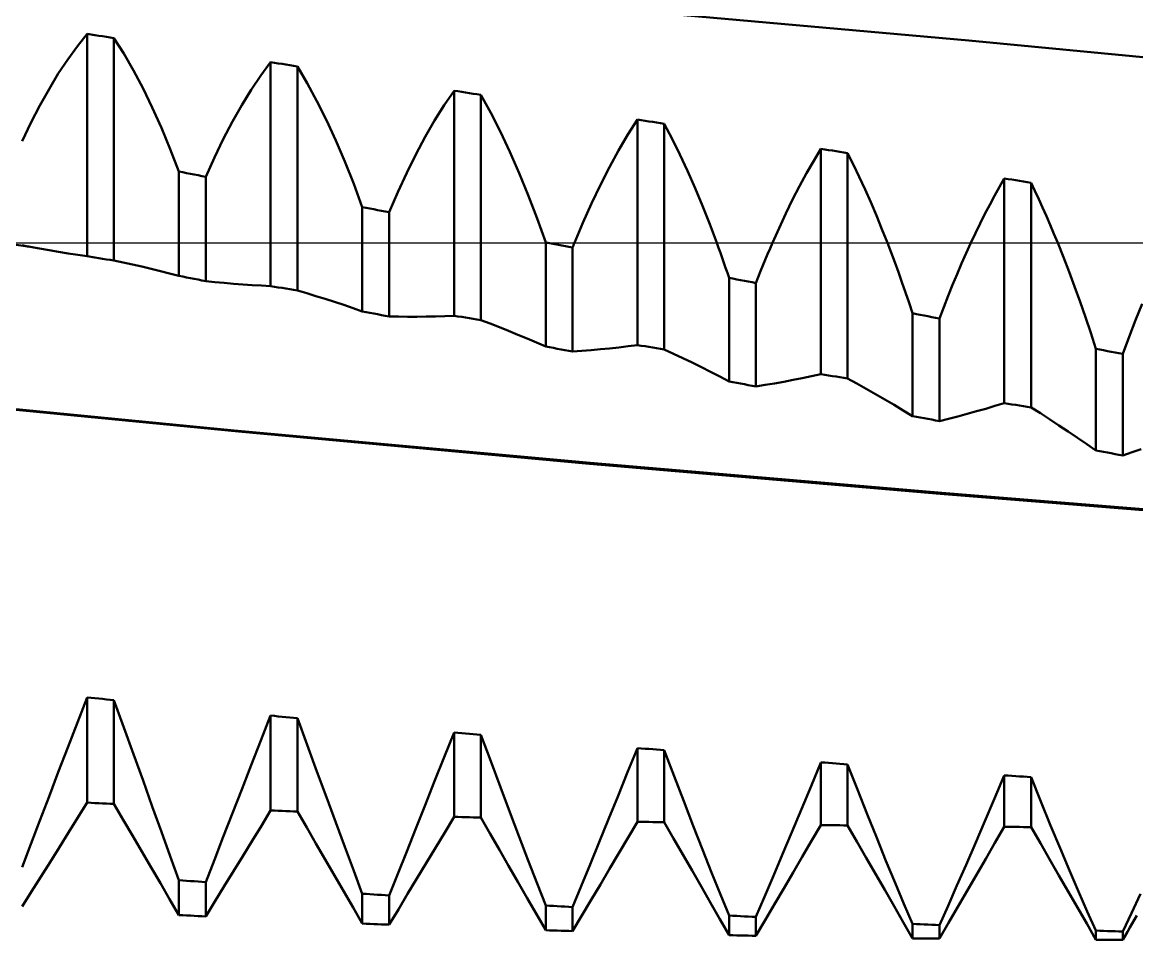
# Model space of a CAD drawing. Header units: millimetres. Extents: x -64 to 56, y -38 to 52.
# Drawn here: x 15.06 to 22.65, y -4.75 to 1.5 of the extents above; entities that cross this region are included whole.
import ezdxf

# ---------------------------------------------------------------- set-up
doc = ezdxf.new("R2010")
doc.units = ezdxf.units.MM
doc.header["$LTSCALE"] = 5.3
doc.linetypes.add('LONGDASH_DASH', pattern=[0.85, 0.4, -0.2, 0.05, -0.2])
for name, color, linetype in [('1', 4, 'CONTINUOUS'), ('4', 2, 'LONGDASH_DASH'), ('NOCUT', 7, 'CONTINUOUS'), ('SK4', 2, 'LONGDASH_DASH')]:
    doc.layers.add(name, color=color, linetype=linetype)

msp = doc.modelspace()

# ---------------------------------------------------------------- linework, layer by layer
at = {"layer": '1', "color": 4, "linetype": 'CONTINUOUS', "lineweight": 50}
for p, q in [((21.5074, 1.3803), (18.772, 1.6237)), ((15.4333, 1.3413), (15.5, 1.424)), ((15.5521, 1.416), (15.5, 1.424)), ((15.5, -0.0909), (15.5, 1.424)), ((15.5782, 1.412), (15.5521, 1.416)), ((15.6043, 1.408), (15.5782, 1.412)), ((15.6304, 1.404), (15.6043, 1.408)), ((15.6564, 1.4), (15.6304, 1.404)), ((15.6825, 1.396), (15.6564, 1.4)), ((15.7497, 1.29), (15.6825, 1.396)), ((15.6825, -0.1208), (15.6825, 1.396)), ((24.2428, 1.115), (21.5074, 1.3803)), ((15.3676, 1.2511), (15.4333, 1.3413)), ((15.303, 1.1536), (15.3676, 1.2511)), ((15.8158, 1.1753), (15.7497, 1.29)), ((16.6832, 1.1411), (16.75, 1.2316)), ((16.7761, 1.2276), (16.75, 1.2316)), ((16.75, -0.2947), (16.75, 1.2316)), ((16.8021, 1.2236), (16.7761, 1.2276)), ((16.8282, 1.2195), (16.8021, 1.2236)), ((16.8543, 1.2155), (16.8282, 1.2195)), ((16.8804, 1.2114), (16.8543, 1.2155)), ((15.2396, 1.0487), (15.303, 1.1536)), ((15.8805, 1.0525), (15.8158, 1.1753)), ((16.6176, 1.0433), (16.6832, 1.1411)), ((16.9064, 1.2074), (16.8804, 1.2114)), ((16.9325, 1.2034), (16.9064, 1.2074)), ((16.9997, 1.0893), (16.9325, 1.2034)), ((16.9325, -0.3243), (16.9325, 1.2034)), ((17.0658, 0.9669), (16.9997, 1.0893)), ((15.1775, 0.9369), (15.2396, 1.0487)), ((15.9437, 0.9219), (15.8805, 1.0525)), ((16.553, 0.9384), (16.6176, 1.0433)), ((17.9332, 0.9391), (18, 1.0372)), ((18.0261, 1.0331), (18, 1.0372)), ((18, -0.4966), (18, 1.0372)), ((18.0521, 1.029), (18.0261, 1.0331)), ((18.0782, 1.0249), (18.0521, 1.029)), ((18.1043, 1.0209), (18.0782, 1.0249)), ((18.1304, 1.0168), (18.1043, 1.0209)), ((18.1564, 1.0127), (18.1304, 1.0168)), ((18.1825, 1.0086), (18.1564, 1.0127)), ((18.2497, 0.8868), (18.1825, 1.0086)), ((18.1825, -0.5259), (18.1825, 1.0086)), ((15.1168, 0.8182), (15.1775, 0.9369)), ((16.0056, 0.7838), (15.9437, 0.9219)), ((16.4896, 0.8263), (16.553, 0.9384)), ((17.1305, 0.8367), (17.0658, 0.9669)), ((17.8676, 0.8341), (17.9332, 0.9391)), ((17.1938, 0.699), (17.1305, 0.8367)), ((18.3158, 0.757), (18.2497, 0.8868)), ((19.1854, 0.7387), (19.25, 0.8405)), ((19.2761, 0.8364), (19.25, 0.8405)), ((19.25, -0.6967), (19.25, 0.8405)), ((19.3021, 0.8323), (19.2761, 0.8364)), ((15.0575, 0.6929), (15.1168, 0.8182)), ((16.066, 0.6384), (16.0056, 0.7838)), ((16.4275, 0.7076), (16.4896, 0.8263)), ((17.803, 0.7221), (17.8676, 0.8341)), ((19.3282, 0.8281), (19.3021, 0.8323)), ((19.3543, 0.824), (19.3282, 0.8281)), ((19.3804, 0.8199), (19.3543, 0.824)), ((19.4064, 0.8157), (19.3804, 0.8199)), ((19.4325, 0.8116), (19.4064, 0.8157)), ((19.4862, 0.7093), (19.4325, 0.8116)), ((19.4325, -0.7258), (19.4325, 0.8116)), ((16.3668, 0.5823), (16.4275, 0.7076)), ((17.2556, 0.5542), (17.1938, 0.699)), ((17.7396, 0.6032), (17.803, 0.7221)), ((18.3805, 0.6198), (18.3158, 0.757)), ((19.1217, 0.6306), (19.1854, 0.7387)), ((19.5391, 0.602), (19.4862, 0.7093)), ((16.125, 0.486), (16.066, 0.6384)), ((18.4438, 0.4754), (18.3805, 0.6198)), ((19.0591, 0.5162), (19.1217, 0.6306)), ((20.4511, 0.56), (20.5, 0.6414)), ((20.5261, 0.6372), (20.5, 0.6414)), ((20.5, -0.8953), (20.5, 0.6414)), ((20.5521, 0.633), (20.5261, 0.6372)), ((20.5782, 0.6289), (20.5521, 0.633)), ((20.6043, 0.6247), (20.5782, 0.6289)), ((20.6304, 0.6205), (20.6043, 0.6247)), ((20.6564, 0.6163), (20.6304, 0.6205)), ((20.6825, 0.6121), (20.6564, 0.6163)), ((20.7226, 0.5321), (20.6825, 0.6121)), ((20.6825, -0.9242), (20.6825, 0.6121)), ((16.3075, 0.4507), (16.3668, 0.5823)), ((17.316, 0.4025), (17.2556, 0.5542)), ((17.6775, 0.4779), (17.7396, 0.6032)), ((19.5912, 0.49), (19.5391, 0.602)), ((20.4027, 0.4751), (20.4511, 0.56)), ((20.7622, 0.4494), (20.7226, 0.5321)), ((16.1511, 0.481), (16.125, 0.486)), ((16.125, -0.225), (16.125, 0.486)), ((16.1771, 0.4759), (16.1511, 0.481)), ((16.2032, 0.4709), (16.1771, 0.4759)), ((16.2293, 0.4658), (16.2032, 0.4709)), ((16.2554, 0.4608), (16.2293, 0.4658)), ((16.2814, 0.4557), (16.2554, 0.4608)), ((16.3075, 0.4507), (16.2814, 0.4557)), ((17.6168, 0.3465), (17.6775, 0.4779)), ((18.5056, 0.3242), (18.4438, 0.4754)), ((18.9976, 0.3956), (19.0591, 0.5162)), ((19.6425, 0.3737), (19.5912, 0.49)), ((20.3549, 0.3867), (20.4027, 0.4751)), ((16.3075, -0.2604), (16.3075, 0.4507)), ((17.375, 0.2442), (17.316, 0.4025)), ((18.9373, 0.2692), (18.9976, 0.3956)), ((20.3077, 0.2949), (20.3549, 0.3867)), ((20.8014, 0.3641), (20.7622, 0.4494)), ((21.6837, 0.3216), (21.7167, 0.3814)), ((21.7167, 0.3814), (21.75, 0.4396)), ((21.7761, 0.4354), (21.75, 0.4396)), ((21.75, -1.0926), (21.75, 0.4396)), ((21.8021, 0.4311), (21.7761, 0.4354)), ((21.8282, 0.4269), (21.8021, 0.4311)), ((21.8543, 0.4226), (21.8282, 0.4269)), ((21.8804, 0.4184), (21.8543, 0.4226)), ((21.9064, 0.4142), (21.8804, 0.4184)), ((21.9325, 0.4099), (21.9064, 0.4142)), ((21.959, 0.3546), (21.9325, 0.4099)), ((21.9325, -1.1212), (21.9325, 0.4099)), ((17.5575, 0.209), (17.6168, 0.3465)), ((18.566, 0.1666), (18.5056, 0.3242)), ((19.6928, 0.2532), (19.6425, 0.3737)), ((20.8402, 0.2765), (20.8014, 0.3641)), ((21.6509, 0.2603), (21.6837, 0.3216)), ((21.9854, 0.2981), (21.959, 0.3546)), ((17.4011, 0.2392), (17.375, 0.2442)), ((17.375, -0.4669), (17.375, 0.2442)), ((17.4271, 0.2342), (17.4011, 0.2392)), ((17.4532, 0.2291), (17.4271, 0.2342)), ((17.4793, 0.2241), (17.4532, 0.2291)), ((18.8783, 0.1373), (18.9373, 0.2692)), ((19.7422, 0.1285), (19.6928, 0.2532)), ((20.2611, 0.1998), (20.3077, 0.2949)), ((20.8784, 0.1865), (20.8402, 0.2765)), ((21.6184, 0.1975), (21.6509, 0.2603)), ((22.0116, 0.2405), (21.9854, 0.2981)), ((22.0376, 0.1818), (22.0116, 0.2405)), ((17.5054, 0.219), (17.4793, 0.2241)), ((17.5314, 0.214), (17.5054, 0.219)), ((17.5575, 0.209), (17.5314, 0.214)), ((17.5575, -0.502), (17.5575, 0.209)), ((18.625, 0.0028), (18.566, 0.1666)), ((20.2152, 0.1014), (20.2611, 0.1998)), ((20.9162, 0.0943), (20.8784, 0.1865)), ((21.5862, 0.1331), (21.6184, 0.1975)), ((22.0634, 0.1222), (22.0376, 0.1818)), ((18.8206, 0), (18.8783, 0.1373)), ((19.7907, 0), (19.7422, 0.1285)), ((20.1701, 0), (20.2152, 0.1014)), ((20.9534, 0), (20.9162, 0.0943)), ((21.5542, 0.0673), (21.5862, 0.1331)), ((22.0889, 0.0616), (22.0634, 0.1222)), ((15.111, -0.027), (14.5508, 0.0519)), ((18.6271, 0.0024), (18.625, 0.0028)), ((18.625, -0.7066), (18.625, 0.0028)), ((18.6291, 0.002), (18.6271, 0.0024)), ((18.6312, 0.0016), (18.6291, 0.002)), ((18.6332, 0.0012), (18.6312, 0.0016)), ((18.6353, 0.0008), (18.6332, 0.0012)), ((18.6373, 0.0004), (18.6353, 0.0008)), ((18.6394, 0), (18.6373, 0.0004)), ((18.6634, -0.0046), (18.6394, 0)), ((18.8188, -0.0046), (18.8206, 0)), ((19.8029, -0.0334), (19.7907, 0)), ((20.1537, -0.038), (20.1701, 0)), ((20.9787, -0.0658), (20.9534, 0)), ((21.4908, -0.0696), (21.5225, 0)), ((21.5225, 0), (21.5542, 0.0673)), ((22.1143, 0), (22.0889, 0.0616)), ((22.1531, -0.0971), (22.1143, 0)), ((15.0664, -0.0183), (15.0575, -0.0165)), ((15.0753, -0.0201), (15.0664, -0.0183)), ((15.0842, -0.0218), (15.0753, -0.0201)), ((15.0932, -0.0236), (15.0842, -0.0218)), ((15.1021, -0.0253), (15.0932, -0.0236)), ((15.111, -0.027), (15.1021, -0.0253)), ((15.1758, -0.0392), (15.111, -0.027)), ((15.2406, -0.0507), (15.1758, -0.0392)), ((15.3054, -0.0617), (15.2406, -0.0507)), ((15.3703, -0.072), (15.3054, -0.0617)), ((15.4351, -0.0817), (15.3703, -0.072)), ((18.6874, -0.0093), (18.6634, -0.0046)), ((18.7114, -0.0139), (18.6874, -0.0093)), ((18.7355, -0.0186), (18.7114, -0.0139)), ((18.7595, -0.0232), (18.7355, -0.0186)), ((18.7835, -0.0278), (18.7595, -0.0232)), ((18.8075, -0.0325), (18.7835, -0.0278)), ((18.8075, -0.0325), (18.8094, -0.0278)), ((18.8075, -0.7414), (18.8075, -0.0325)), ((18.8094, -0.0278), (18.8112, -0.0232)), ((18.8112, -0.0232), (18.8131, -0.0185)), ((18.8131, -0.0185), (18.815, -0.0139)), ((18.815, -0.0139), (18.8169, -0.0092)), ((18.8169, -0.0092), (18.8188, -0.0046)), ((19.8151, -0.067), (19.8029, -0.0334)), ((19.8272, -0.1008), (19.8151, -0.067)), ((20.1374, -0.0763), (20.1537, -0.038)), ((21.0036, -0.1326), (20.9787, -0.0658)), ((21.4593, -0.1407), (21.4908, -0.0696)), ((15.5, -0.0909), (15.4351, -0.0817)), ((15.5521, -0.0994), (15.5, -0.0909)), ((15.5782, -0.1037), (15.5521, -0.0994)), ((15.6043, -0.108), (15.5782, -0.1037)), ((15.6304, -0.1122), (15.6043, -0.108)), ((15.6564, -0.1165), (15.6304, -0.1122)), ((15.6825, -0.1208), (15.6564, -0.1165)), ((15.7457, -0.134), (15.6825, -0.1208)), ((15.809, -0.1477), (15.7457, -0.134)), ((15.8722, -0.1621), (15.809, -0.1477)), ((19.8392, -0.1349), (19.8272, -0.1008)), ((19.8512, -0.1693), (19.8392, -0.1349)), ((20.1051, -0.1542), (20.1212, -0.1151)), ((20.1212, -0.1151), (20.1374, -0.0763)), ((21.0284, -0.2003), (21.0036, -0.1326)), ((21.4282, -0.213), (21.4593, -0.1407)), ((22.1914, -0.1964), (22.1531, -0.0971)), ((15.9354, -0.177), (15.8722, -0.1621)), ((15.9986, -0.1924), (15.9354, -0.177)), ((16.0618, -0.2084), (15.9986, -0.1924)), ((16.125, -0.225), (16.0618, -0.2084)), ((16.1511, -0.23), (16.125, -0.225)), ((19.8631, -0.2038), (19.8512, -0.1693)), ((19.875, -0.2386), (19.8631, -0.2038)), ((20.0733, -0.2336), (20.0891, -0.1937)), ((20.0891, -0.1937), (20.1051, -0.1542)), ((21.0529, -0.2689), (21.0284, -0.2003)), ((21.3975, -0.2867), (21.4282, -0.213)), ((22.2292, -0.2977), (22.1914, -0.1964)), ((16.1771, -0.2351), (16.1511, -0.23)), ((16.2032, -0.2402), (16.1771, -0.2351)), ((16.2293, -0.2452), (16.2032, -0.2402)), ((16.2554, -0.2503), (16.2293, -0.2452)), ((16.2814, -0.2554), (16.2554, -0.2503)), ((16.3075, -0.2604), (16.2814, -0.2554)), ((16.3707, -0.267), (16.3075, -0.2604)), ((16.4339, -0.2731), (16.3707, -0.267)), ((16.4971, -0.2785), (16.4339, -0.2731)), ((16.5603, -0.2834), (16.4971, -0.2785)), ((16.6235, -0.2878), (16.5603, -0.2834)), ((16.6867, -0.2915), (16.6235, -0.2878)), ((16.75, -0.2947), (16.6867, -0.2915)), ((16.7761, -0.2989), (16.75, -0.2947)), ((16.8021, -0.3032), (16.7761, -0.2989)), ((16.8282, -0.3074), (16.8021, -0.3032)), ((19.9011, -0.2436), (19.875, -0.2386)), ((19.875, -0.9443), (19.875, -0.2386)), ((19.9271, -0.2487), (19.9011, -0.2436)), ((19.9532, -0.2537), (19.9271, -0.2487)), ((19.9793, -0.2587), (19.9532, -0.2537)), ((20.0054, -0.2638), (19.9793, -0.2587)), ((20.0314, -0.2688), (20.0054, -0.2638)), ((20.0575, -0.2738), (20.0314, -0.2688)), ((20.0575, -0.2738), (20.0733, -0.2336)), ((20.0575, -0.9789), (20.0575, -0.2738)), ((21.0772, -0.3385), (21.0529, -0.2689)), ((21.3671, -0.3617), (21.3975, -0.2867)), ((22.2664, -0.4009), (22.2292, -0.2977)), ((16.8543, -0.3116), (16.8282, -0.3074)), ((16.8804, -0.3158), (16.8543, -0.3116)), ((16.9064, -0.3201), (16.8804, -0.3158)), ((16.9325, -0.3243), (16.9064, -0.3201)), ((16.9958, -0.343), (16.9325, -0.3243)), ((17.059, -0.3623), (16.9958, -0.343)), ((17.1222, -0.3821), (17.059, -0.3623)), ((21.1012, -0.4088), (21.0772, -0.3385)), ((21.3371, -0.4379), (21.3671, -0.3617)), ((17.1854, -0.4024), (17.1222, -0.3821)), ((17.2486, -0.4234), (17.1854, -0.4024)), ((17.3118, -0.4448), (17.2486, -0.4234)), ((17.375, -0.4669), (17.3118, -0.4448)), ((21.125, -0.4801), (21.1012, -0.4088)), ((21.3075, -0.5154), (21.3371, -0.4379)), ((22.3032, -0.5061), (22.2664, -0.4009)), ((22.6453, -0.5275), (22.6904, -0.4164)), ((17.4011, -0.4719), (17.375, -0.4669)), ((17.4271, -0.4769), (17.4011, -0.4719)), ((17.4532, -0.4819), (17.4271, -0.4769)), ((17.4793, -0.4869), (17.4532, -0.4819)), ((17.5054, -0.492), (17.4793, -0.4869)), ((17.5314, -0.497), (17.5054, -0.492)), ((17.5575, -0.502), (17.5314, -0.497)), ((17.6207, -0.5029), (17.5575, -0.502)), ((17.6839, -0.5033), (17.6207, -0.5029)), ((17.6839, -0.5033), (17.7471, -0.5031)), ((17.7471, -0.5031), (17.8103, -0.5023)), ((17.8103, -0.5023), (17.8735, -0.501)), ((17.8735, -0.501), (17.9367, -0.4991)), ((17.9367, -0.4991), (18, -0.4966)), ((18.0261, -0.5008), (18, -0.4966)), ((18.0521, -0.505), (18.0261, -0.5008)), ((18.0782, -0.5092), (18.0521, -0.505)), ((18.1043, -0.5133), (18.0782, -0.5092)), ((18.1304, -0.5175), (18.1043, -0.5133)), ((18.1564, -0.5217), (18.1304, -0.5175)), ((18.1825, -0.5259), (18.1564, -0.5217)), ((18.2458, -0.5501), (18.1825, -0.5259)), ((21.1511, -0.4851), (21.125, -0.4801)), ((21.125, -1.1804), (21.125, -0.4801)), ((21.1771, -0.4902), (21.1511, -0.4851)), ((21.2032, -0.4952), (21.1771, -0.4902)), ((21.2293, -0.5002), (21.2032, -0.4952)), ((21.2554, -0.5053), (21.2293, -0.5002)), ((21.2814, -0.5103), (21.2554, -0.5053)), ((21.3075, -0.5154), (21.2814, -0.5103)), ((21.3075, -1.2147), (21.3075, -0.5154)), ((22.3394, -0.6131), (22.3032, -0.5061)), ((22.601, -0.6411), (22.6453, -0.5275)), ((18.309, -0.5748), (18.2458, -0.5501)), ((18.3722, -0.6), (18.309, -0.5748)), ((18.4354, -0.6259), (18.3722, -0.6)), ((18.4986, -0.6522), (18.4354, -0.6259)), ((18.5618, -0.6791), (18.4986, -0.6522)), ((18.625, -0.7066), (18.5618, -0.6791)), ((22.375, -0.7219), (22.3394, -0.6131)), ((22.5575, -0.7572), (22.601, -0.6411)), ((18.6511, -0.7115), (18.625, -0.7066)), ((18.6771, -0.7165), (18.6511, -0.7115)), ((18.7032, -0.7215), (18.6771, -0.7165)), ((18.7293, -0.7265), (18.7032, -0.7215)), ((18.7554, -0.7315), (18.7293, -0.7265)), ((18.7814, -0.7364), (18.7554, -0.7315)), ((18.8075, -0.7414), (18.7814, -0.7364)), ((18.8075, -0.7414), (18.8707, -0.7367)), ((18.8707, -0.7367), (18.9339, -0.7314)), ((18.9339, -0.7314), (18.9971, -0.7256)), ((18.9971, -0.7256), (19.0603, -0.7192)), ((19.0603, -0.7192), (19.1235, -0.7123)), ((19.1235, -0.7123), (19.1867, -0.7048)), ((19.1867, -0.7048), (19.25, -0.6967)), ((19.2761, -0.7009), (19.25, -0.6967)), ((19.3021, -0.705), (19.2761, -0.7009)), ((19.3282, -0.7092), (19.3021, -0.705)), ((19.3543, -0.7133), (19.3282, -0.7092)), ((19.3804, -0.7175), (19.3543, -0.7133)), ((19.4064, -0.7217), (19.3804, -0.7175)), ((19.4325, -0.7258), (19.4064, -0.7217)), ((19.4958, -0.7554), (19.4325, -0.7258)), ((19.559, -0.7855), (19.4958, -0.7554)), ((22.4011, -0.7269), (22.375, -0.7219)), ((22.375, -1.4149), (22.375, -0.7219)), ((22.4271, -0.732), (22.4011, -0.7269)), ((22.4532, -0.737), (22.4271, -0.732)), ((22.4793, -0.7421), (22.4532, -0.737)), ((22.5054, -0.7471), (22.4793, -0.7421)), ((22.5314, -0.7522), (22.5054, -0.7471)), ((22.5575, -0.7572), (22.5314, -0.7522)), ((22.5575, -1.449), (22.5575, -0.7572)), ((19.6222, -0.8162), (19.559, -0.7855)), ((19.6854, -0.8474), (19.6222, -0.8162)), ((19.7486, -0.8792), (19.6854, -0.8474)), ((19.8118, -0.9115), (19.7486, -0.8792)), ((20.3735, -0.922), (20.4367, -0.9089)), ((20.4367, -0.9089), (20.5, -0.8953)), ((20.5261, -0.8994), (20.5, -0.8953)), ((20.5521, -0.9036), (20.5261, -0.8994)), ((20.5782, -0.9077), (20.5521, -0.9036)), ((20.6043, -0.9118), (20.5782, -0.9077)), ((19.875, -0.9443), (19.8118, -0.9115)), ((19.9011, -0.9493), (19.875, -0.9443)), ((19.9271, -0.9542), (19.9011, -0.9493)), ((19.9532, -0.9592), (19.9271, -0.9542)), ((19.9793, -0.9641), (19.9532, -0.9592)), ((20.0054, -0.969), (19.9793, -0.9641)), ((20.0314, -0.974), (20.0054, -0.969)), ((20.0575, -0.9789), (20.0314, -0.974)), ((20.0575, -0.9789), (20.1207, -0.9686)), ((20.1207, -0.9686), (20.1839, -0.9578)), ((20.1839, -0.9578), (20.2471, -0.9464)), ((20.2471, -0.9464), (20.3103, -0.9345)), ((20.3103, -0.9345), (20.3735, -0.922)), ((20.6304, -0.916), (20.6043, -0.9118)), ((20.6564, -0.9201), (20.6304, -0.916)), ((20.6825, -0.9242), (20.6564, -0.9201)), ((20.7458, -0.9592), (20.6825, -0.9242)), ((20.809, -0.9947), (20.7458, -0.9592)), ((16.5009, -1.2785), (14.107, -1.0442)), ((16.5318, -1.2868), (14.1409, -1.0524)), ((20.8722, -1.0308), (20.809, -0.9947)), ((20.9354, -1.0674), (20.8722, -1.0308)), ((20.9986, -1.1045), (20.9354, -1.0674)), ((21.0618, -1.1422), (20.9986, -1.1045)), ((21.5603, -1.1482), (21.6235, -1.1302)), ((21.6235, -1.1302), (21.6867, -1.1117)), ((21.6867, -1.1117), (21.75, -1.0926)), ((21.7761, -1.0967), (21.75, -1.0926)), ((21.8021, -1.1008), (21.7761, -1.0967)), ((21.8282, -1.1049), (21.8021, -1.1008)), ((21.8543, -1.109), (21.8282, -1.1049)), ((21.8804, -1.113), (21.8543, -1.109)), ((21.9064, -1.1171), (21.8804, -1.113)), ((21.9325, -1.1212), (21.9064, -1.1171)), ((21.9958, -1.1616), (21.9325, -1.1212)), ((21.125, -1.1804), (21.0618, -1.1422)), ((21.1511, -1.1853), (21.125, -1.1804)), ((21.1771, -1.1902), (21.1511, -1.1853)), ((21.2032, -1.1951), (21.1771, -1.1902)), ((21.2293, -1.2), (21.2032, -1.1951)), ((21.2554, -1.2049), (21.2293, -1.2)), ((21.2814, -1.2098), (21.2554, -1.2049)), ((21.3075, -1.2147), (21.2814, -1.2098)), ((21.3075, -1.2147), (21.3707, -1.1989)), ((21.3707, -1.1989), (21.4339, -1.1826)), ((21.4339, -1.1826), (21.4971, -1.1657)), ((21.4971, -1.1657), (21.5603, -1.1482)), ((22.059, -1.2025), (21.9958, -1.1616)), ((22.1222, -1.2439), (22.059, -1.2025)), ((18.9287, -1.5003), (16.5009, -1.2785)), ((18.9227, -1.5062), (16.5318, -1.2868)), ((22.1854, -1.2858), (22.1222, -1.2439)), ((22.2486, -1.3283), (22.1854, -1.2858)), ((22.3118, -1.3713), (22.2486, -1.3283)), ((22.375, -1.4149), (22.3118, -1.3713)), ((22.4011, -1.4197), (22.375, -1.4149)), ((22.4271, -1.4246), (22.4011, -1.4197)), ((22.4532, -1.4295), (22.4271, -1.4246)), ((22.4793, -1.4344), (22.4532, -1.4295)), ((22.5054, -1.4392), (22.4793, -1.4344)), ((22.5314, -1.4441), (22.5054, -1.4392)), ((22.5575, -1.449), (22.6207, -1.4277)), ((22.6207, -1.4277), (22.6839, -1.4059)), ((21.3136, -1.7116), (18.9227, -1.5062)), ((21.351, -1.7071), (18.9287, -1.5003)), ((22.5575, -1.449), (22.5314, -1.4441)), ((23.7045, -1.9028), (21.3136, -1.7116)), ((23.7624, -1.8992), (21.351, -1.7071)), ((15.4333, -3.2695), (15.5, -3.0982)), ((15.5261, -3.1009), (15.5, -3.0982)), ((15.5, -3.8157), (15.5, -3.0982)), ((15.5521, -3.1036), (15.5261, -3.1009)), ((15.5782, -3.1063), (15.5521, -3.1036)), ((15.6043, -3.1089), (15.5782, -3.1063)), ((15.6304, -3.1116), (15.6043, -3.1089)), ((15.6564, -3.1143), (15.6304, -3.1116)), ((15.6825, -3.1169), (15.6564, -3.1143)), ((15.7497, -3.3027), (15.6825, -3.1169)), ((15.6825, -3.8242), (15.6825, -3.1169)), ((16.6832, -3.3919), (16.75, -3.2224)), ((16.7761, -3.2249), (16.75, -3.2224)), ((16.75, -3.8693), (16.75, -3.2224)), ((16.8021, -3.2274), (16.7761, -3.2249)), ((16.8282, -3.2298), (16.8021, -3.2274)), ((16.8543, -3.2323), (16.8282, -3.2298)), ((16.8804, -3.2348), (16.8543, -3.2323)), ((16.9064, -3.2373), (16.8804, -3.2348)), ((16.9325, -3.2397), (16.9064, -3.2373)), ((16.9997, -3.4226), (16.9325, -3.2397)), ((16.9325, -3.8762), (16.9325, -3.2397)), ((15.3676, -3.4394), (15.4333, -3.2695)), ((15.8158, -3.486), (15.7497, -3.3027)), ((17.9332, -3.5047), (18, -3.3374)), ((18.0261, -3.3397), (18, -3.3374)), ((18, -3.9125), (18, -3.3374)), ((18.0521, -3.342), (18.0261, -3.3397)), ((16.6176, -3.5596), (16.6832, -3.3919)), ((18.0782, -3.3443), (18.0521, -3.342)), ((18.1043, -3.3466), (18.0782, -3.3443)), ((18.1304, -3.3489), (18.1043, -3.3466)), ((18.1564, -3.3512), (18.1304, -3.3489)), ((18.1825, -3.3535), (18.1564, -3.3512)), ((18.2497, -3.533), (18.1825, -3.3535)), ((18.1825, -3.918), (18.1825, -3.3535)), ((15.303, -3.6076), (15.3676, -3.4394)), ((15.8805, -3.6658), (15.8158, -3.486)), ((17.0658, -3.6025), (16.9997, -3.4226)), ((19.1832, -3.6081), (19.25, -3.4436)), ((19.2761, -3.4457), (19.25, -3.4436)), ((19.25, -3.9455), (19.25, -3.4436)), ((19.3021, -3.4478), (19.2761, -3.4457)), ((19.3282, -3.4499), (19.3021, -3.4478)), ((19.3543, -3.452), (19.3282, -3.4499)), ((19.3804, -3.4541), (19.3543, -3.452)), ((19.4064, -3.4562), (19.3804, -3.4541)), ((19.4325, -3.4583), (19.4064, -3.4562)), ((19.4998, -3.6341), (19.4325, -3.4583)), ((19.4325, -3.9495), (19.4325, -3.4583)), ((16.553, -3.7252), (16.6176, -3.5596)), ((17.8676, -3.6697), (17.9332, -3.5047)), ((18.3158, -3.7091), (18.2497, -3.533)), ((20.4332, -3.7024), (20.5, -3.541)), ((20.5261, -3.5429), (20.5, -3.541)), ((20.5, -3.9683), (20.5, -3.541)), ((20.5521, -3.5448), (20.5261, -3.5429)), ((20.5782, -3.5468), (20.5521, -3.5448)), ((20.6043, -3.5487), (20.5782, -3.5468)), ((20.6304, -3.5506), (20.6043, -3.5487)), ((20.6564, -3.5525), (20.6304, -3.5506)), ((20.6825, -3.5545), (20.6564, -3.5525)), ((20.7498, -3.726), (20.6825, -3.5545)), ((20.6825, -3.9708), (20.6825, -3.5545)), ((15.2396, -3.7739), (15.303, -3.6076)), ((17.1305, -3.7785), (17.0658, -3.6025)), ((19.1176, -3.7701), (19.1832, -3.6081)), ((19.5658, -3.8059), (19.4998, -3.6341)), ((21.6832, -3.7875), (21.75, -3.6296)), ((21.7761, -3.6314), (21.75, -3.6296)), ((21.75, -3.9809), (21.75, -3.6296)), ((21.8021, -3.6331), (21.7761, -3.6314)), ((21.8282, -3.6349), (21.8021, -3.6331)), ((21.8543, -3.6366), (21.8282, -3.6349)), ((21.8804, -3.6384), (21.8543, -3.6366)), ((21.9064, -3.6401), (21.8804, -3.6384)), ((21.9325, -3.6418), (21.9064, -3.6401)), ((21.9998, -3.8087), (21.9325, -3.6418)), ((21.9325, -3.9819), (21.9325, -3.6418)), ((15.9437, -3.8419), (15.8805, -3.6658)), ((17.803, -3.8323), (17.8676, -3.6697)), ((18.3805, -3.8808), (18.3158, -3.7091)), ((20.3676, -3.8608), (20.4332, -3.7024)), ((15.1775, -3.9375), (15.2396, -3.7739)), ((16.4896, -3.8884), (16.553, -3.7252)), ((17.1938, -3.9502), (17.1305, -3.7785)), ((19.053, -3.9291), (19.1176, -3.7701)), ((20.8158, -3.8932), (20.7498, -3.726)), ((21.6176, -3.9419), (21.6832, -3.7875)), ((15.4367, -3.9173), (15.5, -3.8157)), ((15.5261, -3.8169), (15.5, -3.8157)), ((15.5521, -3.8181), (15.5261, -3.8169)), ((15.5782, -3.8194), (15.5521, -3.8181)), ((15.6043, -3.8206), (15.5782, -3.8194)), ((15.6304, -3.8218), (15.6043, -3.8206)), ((15.6564, -3.823), (15.6304, -3.8218)), ((15.6825, -3.8242), (15.6564, -3.823)), ((15.7457, -3.9321), (15.6825, -3.8242)), ((16.0056, -4.0138), (15.9437, -3.8419)), ((16.6867, -3.973), (16.75, -3.8693)), ((16.7761, -3.8703), (16.75, -3.8693)), ((16.8021, -3.8713), (16.7761, -3.8703)), ((16.8282, -3.8723), (16.8021, -3.8713)), ((16.8543, -3.8733), (16.8282, -3.8723)), ((16.8804, -3.8743), (16.8543, -3.8733)), ((17.7396, -3.992), (17.803, -3.8323)), ((19.6305, -3.9729), (19.5658, -3.8059)), ((20.303, -4.0159), (20.3676, -3.8608)), ((22.0658, -3.9707), (21.9998, -3.8087)), ((15.1168, -4.098), (15.1775, -3.9375)), ((15.3735, -4.0188), (15.4367, -3.9173)), ((15.809, -4.0401), (15.7457, -3.9321)), ((16.4275, -4.0485), (16.4896, -3.8884)), ((16.9064, -3.8753), (16.8804, -3.8743)), ((16.9325, -3.8762), (16.9064, -3.8753)), ((16.9958, -3.9851), (16.9325, -3.8762)), ((17.9367, -4.018), (18, -3.9125)), ((18.0261, -3.9133), (18, -3.9125)), ((18.0521, -3.9141), (18.0261, -3.9133)), ((18.0782, -3.9149), (18.0521, -3.9141)), ((18.1043, -3.9156), (18.0782, -3.9149)), ((18.1304, -3.9164), (18.1043, -3.9156)), ((18.1564, -3.9172), (18.1304, -3.9164)), ((18.1825, -3.918), (18.1564, -3.9172)), ((18.2458, -4.0275), (18.1825, -3.918)), ((18.4438, -4.0477), (18.3805, -3.8808)), ((18.9896, -4.0849), (19.053, -3.9291)), ((19.1867, -4.0524), (19.25, -3.9455)), ((19.2761, -3.9461), (19.25, -3.9455)), ((19.3021, -3.9467), (19.2761, -3.9461)), ((19.3282, -3.9472), (19.3021, -3.9467)), ((19.3543, -3.9478), (19.3282, -3.9472)), ((19.3804, -3.9484), (19.3543, -3.9478)), ((19.4064, -3.9489), (19.3804, -3.9484)), ((19.4325, -3.9495), (19.4064, -3.9489)), ((20.8805, -4.055), (20.8158, -3.8932)), ((21.553, -4.0927), (21.6176, -3.9419)), ((15.3103, -4.12), (15.3735, -4.0188)), ((16.066, -4.1812), (16.0056, -4.0138)), ((16.6235, -4.0765), (16.6867, -3.973)), ((17.059, -4.094), (16.9958, -3.9851)), ((17.2556, -4.1173), (17.1938, -3.9502)), ((17.6775, -4.1482), (17.7396, -3.992)), ((17.8735, -4.1233), (17.9367, -4.018)), ((19.4958, -4.0594), (19.4325, -3.9495)), ((19.6938, -4.1347), (19.6305, -3.9729)), ((20.2396, -4.1674), (20.303, -4.0159)), ((20.4367, -4.0765), (20.5, -3.9683)), ((20.5261, -3.9687), (20.5, -3.9683)), ((20.5521, -3.9691), (20.5261, -3.9687)), ((20.5782, -3.9694), (20.5521, -3.9691)), ((20.6043, -3.9698), (20.5782, -3.9694)), ((20.6304, -3.9701), (20.6043, -3.9698)), ((20.6564, -3.9705), (20.6304, -3.9701)), ((20.6825, -3.9708), (20.6564, -3.9705)), ((20.7458, -4.0808), (20.6825, -3.9708)), ((21.6867, -4.09), (21.75, -3.9809)), ((21.7761, -3.9811), (21.75, -3.9809)), ((21.8021, -3.9812), (21.7761, -3.9811)), ((21.8282, -3.9814), (21.8021, -3.9812)), ((21.8543, -3.9815), (21.8282, -3.9814)), ((21.8804, -3.9817), (21.8543, -3.9815)), ((21.9064, -3.9818), (21.8804, -3.9817)), ((21.9325, -3.9819), (21.9064, -3.9818)), ((21.9958, -4.0917), (21.9325, -3.9819)), ((22.1305, -4.127), (22.0658, -3.9707)), ((15.0575, -4.2551), (15.1168, -4.098)), ((15.8722, -4.1483), (15.809, -4.0401)), ((16.3668, -4.2051), (16.4275, -4.0485)), ((16.5603, -4.1798), (16.6235, -4.0765)), ((17.1222, -4.2031), (17.059, -4.094)), ((18.309, -4.137), (18.2458, -4.0275)), ((18.5056, -4.2096), (18.4438, -4.0477)), ((18.9275, -4.2369), (18.9896, -4.0849)), ((19.1235, -4.1592), (19.1867, -4.0524)), ((19.559, -4.1693), (19.4958, -4.0594)), ((20.3735, -4.1845), (20.4367, -4.0765)), ((20.809, -4.1908), (20.7458, -4.0808)), ((20.9438, -4.2112), (20.8805, -4.055)), ((21.4896, -4.2394), (21.553, -4.0927)), ((21.6235, -4.199), (21.6867, -4.09)), ((22.059, -4.2015), (21.9958, -4.0917)), ((15.2471, -4.221), (15.3103, -4.12)), ((15.9354, -4.2566), (15.8722, -4.1483)), ((17.316, -4.2794), (17.2556, -4.1173)), ((17.6168, -4.3005), (17.6775, -4.1482)), ((17.8103, -4.2284), (17.8735, -4.1233)), ((18.3722, -4.2466), (18.309, -4.137)), ((19.0603, -4.2659), (19.1235, -4.1592)), ((19.6222, -4.2792), (19.559, -4.1693)), ((19.7556, -4.291), (19.6938, -4.1347)), ((20.1775, -4.3146), (20.2396, -4.1674)), ((22.1938, -4.2771), (22.1305, -4.127)), ((15.1839, -4.3218), (15.2471, -4.221)), ((16.125, -4.3436), (16.066, -4.1812)), ((16.3075, -4.3579), (16.3668, -4.2051)), ((16.4971, -4.283), (16.5603, -4.1798)), ((17.1854, -4.3122), (17.1222, -4.2031)), ((17.7471, -4.3334), (17.8103, -4.2284)), ((18.4354, -4.3563), (18.3722, -4.2466)), ((18.566, -4.366), (18.5056, -4.2096)), ((18.8668, -4.3845), (18.9275, -4.2369)), ((20.3103, -4.2924), (20.3735, -4.1845)), ((20.8722, -4.3008), (20.809, -4.1908)), ((21.0056, -4.3615), (20.9438, -4.2112)), ((21.4275, -4.3815), (21.4896, -4.2394)), ((21.5603, -4.3079), (21.6235, -4.199)), ((22.1222, -4.3112), (22.059, -4.2015)), ((15.1207, -4.4223), (15.1839, -4.3218)), ((15.9986, -4.3649), (15.9354, -4.2566)), ((16.4339, -4.3859), (16.4971, -4.283)), ((17.2486, -4.4213), (17.1854, -4.3122)), ((17.375, -4.4361), (17.316, -4.2794)), ((17.5575, -4.4486), (17.6168, -4.3005)), ((18.9971, -4.3725), (19.0603, -4.2659)), ((19.6854, -4.3892), (19.6222, -4.2792)), ((19.816, -4.4414), (19.7556, -4.291)), ((20.1168, -4.4571), (20.1775, -4.3146)), ((20.2471, -4.4002), (20.3103, -4.2924)), ((20.9354, -4.4107), (20.8722, -4.3008)), ((21.4971, -4.4167), (21.5603, -4.3079)), ((22.1854, -4.4209), (22.1222, -4.3112)), ((22.2556, -4.4209), (22.1938, -4.2771)), ((16.0618, -4.4734), (15.9986, -4.3649)), ((16.1511, -4.3457), (16.125, -4.3436)), ((16.125, -4.582), (16.125, -4.3436)), ((16.1771, -4.3477), (16.1511, -4.3457)), ((16.2032, -4.3498), (16.1771, -4.3477)), ((16.2293, -4.3518), (16.2032, -4.3498)), ((16.2554, -4.3538), (16.2293, -4.3518)), ((16.2814, -4.3558), (16.2554, -4.3538)), ((16.3075, -4.3579), (16.2814, -4.3558)), ((16.3075, -4.5912), (16.3075, -4.3579)), ((16.3707, -4.4887), (16.4339, -4.3859)), ((17.6839, -4.4382), (17.7471, -4.3334)), ((18.4986, -4.466), (18.4354, -4.3563)), ((18.625, -4.5167), (18.566, -4.366)), ((18.8075, -4.5274), (18.8668, -4.3845)), ((18.9339, -4.4789), (18.9971, -4.3725)), ((19.7486, -4.4991), (19.6854, -4.3892)), ((20.1839, -4.508), (20.2471, -4.4002)), ((21.066, -4.5054), (21.0056, -4.3615)), ((21.3668, -4.5185), (21.4275, -4.3815)), ((15.0575, -4.5226), (15.1207, -4.4223)), ((16.125, -4.582), (16.0618, -4.4734)), ((17.3118, -4.5306), (17.2486, -4.4213)), ((17.4011, -4.4379), (17.375, -4.4361)), ((17.375, -4.6399), (17.375, -4.4361)), ((17.4271, -4.4397), (17.4011, -4.4379)), ((17.4532, -4.4415), (17.4271, -4.4397)), ((17.4793, -4.4432), (17.4532, -4.4415)), ((17.5054, -4.445), (17.4793, -4.4432)), ((17.5314, -4.4468), (17.5054, -4.445)), ((17.5575, -4.4486), (17.5314, -4.4468)), ((17.5575, -4.6473), (17.5575, -4.4486)), ((17.6207, -4.5429), (17.6839, -4.4382)), ((18.5618, -4.5758), (18.4986, -4.466)), ((18.8707, -4.5851), (18.9339, -4.4789)), ((19.875, -4.5855), (19.816, -4.4414)), ((20.0575, -4.5946), (20.1168, -4.4571)), ((20.9986, -4.5207), (20.9354, -4.4107)), ((21.4339, -4.5254), (21.4971, -4.4167)), ((22.2486, -4.5305), (22.1854, -4.4209)), ((22.316, -4.558), (22.2556, -4.4209)), ((22.6168, -4.5684), (22.6775, -4.4373)), ((16.3075, -4.5912), (16.3707, -4.4887)), ((17.375, -4.6399), (17.3118, -4.5306)), ((17.5575, -4.6473), (17.6207, -4.5429)), ((18.6511, -4.5182), (18.625, -4.5167)), ((18.625, -4.6856), (18.625, -4.5167)), ((18.6771, -4.5198), (18.6511, -4.5182)), ((18.7032, -4.5213), (18.6771, -4.5198)), ((18.7293, -4.5229), (18.7032, -4.5213)), ((18.7554, -4.5244), (18.7293, -4.5229)), ((18.7814, -4.5259), (18.7554, -4.5244)), ((18.8075, -4.5274), (18.7814, -4.5259)), ((18.8075, -4.6913), (18.8075, -4.5274)), ((19.8118, -4.6091), (19.7486, -4.4991)), ((20.1207, -4.6156), (20.1839, -4.508)), ((21.0618, -4.6306), (20.9986, -4.5207)), ((21.125, -4.6427), (21.066, -4.5054)), ((21.3075, -4.6501), (21.3668, -4.5185)), ((21.3707, -4.6341), (21.4339, -4.5254)), ((22.3118, -4.6401), (22.2486, -4.5305)), ((16.1511, -4.5833), (16.125, -4.582)), ((16.1771, -4.5846), (16.1511, -4.5833)), ((16.2032, -4.586), (16.1771, -4.5846)), ((16.2293, -4.5873), (16.2032, -4.586)), ((16.2554, -4.5886), (16.2293, -4.5873)), ((16.2814, -4.5899), (16.2554, -4.5886)), ((16.3075, -4.5912), (16.2814, -4.5899)), ((18.625, -4.6856), (18.5618, -4.5758)), ((18.8075, -4.6913), (18.8707, -4.5851)), ((19.875, -4.7192), (19.8118, -4.6091)), ((19.9011, -4.5869), (19.875, -4.5855)), ((19.875, -4.7192), (19.875, -4.5855)), ((19.9271, -4.5882), (19.9011, -4.5869)), ((19.9532, -4.5895), (19.9271, -4.5882)), ((19.9793, -4.5908), (19.9532, -4.5895)), ((20.0054, -4.5921), (19.9793, -4.5908)), ((20.0314, -4.5933), (20.0054, -4.5921)), ((20.0575, -4.5946), (20.0314, -4.5933)), ((20.0575, -4.723), (20.0575, -4.5946)), ((20.0575, -4.723), (20.1207, -4.6156)), ((21.125, -4.7406), (21.0618, -4.6306)), ((22.375, -4.6881), (22.316, -4.558)), ((22.5575, -4.6937), (22.6168, -4.5684)), ((22.6209, -4.6402), (22.6367, -4.6127)), ((22.6367, -4.6127), (22.6526, -4.5853)), ((17.4011, -4.641), (17.375, -4.6399)), ((17.4271, -4.6421), (17.4011, -4.641)), ((17.4532, -4.6431), (17.4271, -4.6421)), ((17.4793, -4.6442), (17.4532, -4.6431)), ((17.5054, -4.6452), (17.4793, -4.6442)), ((17.5314, -4.6463), (17.5054, -4.6452)), ((17.5575, -4.6473), (17.5314, -4.6463)), ((18.6511, -4.6864), (18.625, -4.6856)), ((18.6771, -4.6872), (18.6511, -4.6864)), ((18.7032, -4.6881), (18.6771, -4.6872)), ((18.7293, -4.6889), (18.7032, -4.6881)), ((18.7554, -4.6897), (18.7293, -4.6889)), ((18.7814, -4.6905), (18.7554, -4.6897)), ((18.8075, -4.6913), (18.7814, -4.6905)), ((21.1511, -4.6438), (21.125, -4.6427)), ((21.125, -4.7406), (21.125, -4.6427)), ((21.1771, -4.6449), (21.1511, -4.6438)), ((21.2032, -4.6459), (21.1771, -4.6449)), ((21.2293, -4.647), (21.2032, -4.6459)), ((21.2554, -4.648), (21.2293, -4.647)), ((21.2814, -4.6491), (21.2554, -4.648)), ((21.3075, -4.6501), (21.2814, -4.6491)), ((21.3075, -4.7427), (21.3707, -4.6341)), ((21.3075, -4.7427), (21.3075, -4.6501)), ((22.375, -4.7497), (22.3118, -4.6401)), ((22.4011, -4.6889), (22.375, -4.6881)), ((22.375, -4.7497), (22.375, -4.6881)), ((22.4271, -4.6898), (22.4011, -4.6889)), ((22.4532, -4.6906), (22.4271, -4.6898)), ((22.4793, -4.6914), (22.4532, -4.6906)), ((22.5054, -4.6922), (22.4793, -4.6914)), ((22.5314, -4.693), (22.5054, -4.6922)), ((22.5575, -4.6937), (22.5314, -4.693)), ((22.5575, -4.75), (22.5575, -4.6937)), ((22.5733, -4.7225), (22.5892, -4.6951)), ((22.5892, -4.6951), (22.605, -4.6676)), ((22.605, -4.6676), (22.6209, -4.6402)), ((19.9011, -4.7197), (19.875, -4.7192)), ((19.9271, -4.7203), (19.9011, -4.7197)), ((19.9532, -4.7209), (19.9271, -4.7203)), ((19.9793, -4.7214), (19.9532, -4.7209)), ((20.0054, -4.722), (19.9793, -4.7214)), ((20.0314, -4.7225), (20.0054, -4.722)), ((20.0575, -4.723), (20.0314, -4.7225)), ((21.1511, -4.7409), (21.125, -4.7406)), ((21.1771, -4.7412), (21.1511, -4.7409)), ((21.2032, -4.7415), (21.1771, -4.7412)), ((21.2293, -4.7418), (21.2032, -4.7415)), ((21.2554, -4.7421), (21.2293, -4.7418)), ((21.2814, -4.7424), (21.2554, -4.7421)), ((21.3075, -4.7427), (21.2814, -4.7424)), ((22.4011, -4.7497), (22.375, -4.7497)), ((22.4271, -4.7498), (22.4011, -4.7497)), ((22.4532, -4.7498), (22.4271, -4.7498)), ((22.4793, -4.7499), (22.4532, -4.7498)), ((22.5054, -4.7499), (22.4793, -4.7499)), ((22.5314, -4.7499), (22.5054, -4.7499)), ((22.5575, -4.75), (22.5314, -4.7499)), ((22.5575, -4.75), (22.5733, -4.7225))]:
    msp.add_line(p, q, dxfattribs=at)
at = {"layer": '4', "color": 2, "linetype": 'LONGDASH_DASH', "lineweight": 25}
msp.add_line((0, 0), (38, 0), dxfattribs=at)
at = {"layer": 'NOCUT', "color": 7, "linetype": 'CONTINUOUS', "lineweight": 25}
msp.add_line((9.6, 0), (38, 0), dxfattribs=at)
at = {"layer": 'SK4', "color": 2, "linetype": 'LONGDASH_DASH', "lineweight": 25}
msp.add_line((-53, 0), (44, 0), dxfattribs=at)

doc.saveas('drawing.dxf')
